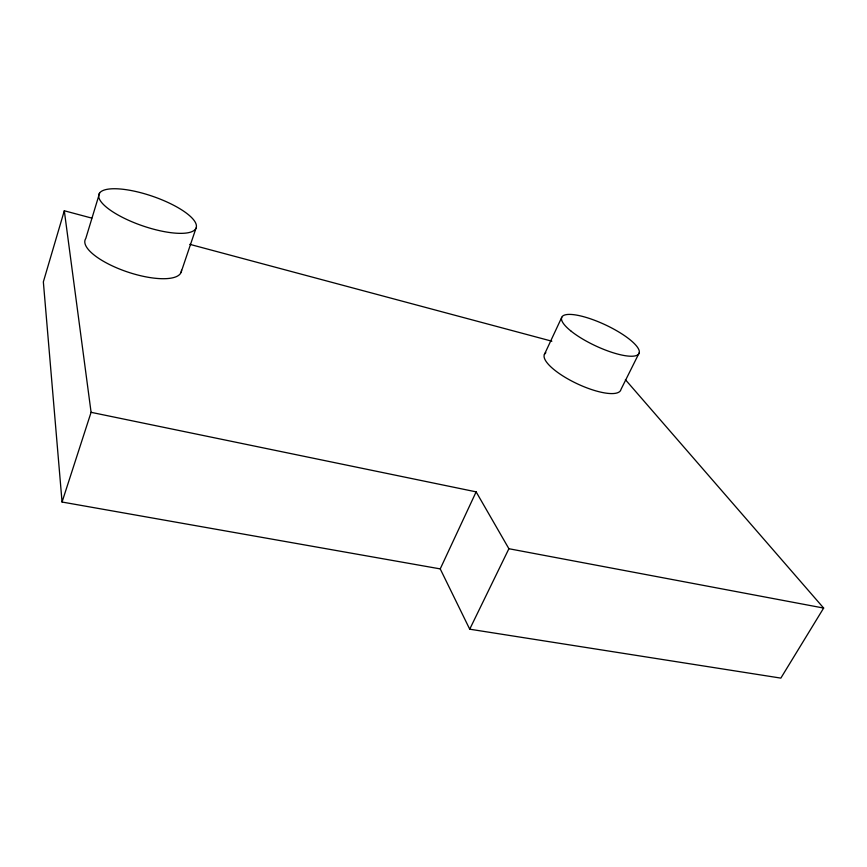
<?xml version="1.0" encoding="UTF-8"?>
<svg xmlns="http://www.w3.org/2000/svg" width="867" height="867" viewBox="0 0 867 867"><rect width="100%" height="100%" fill="white"/><g stroke="black" fill="none" stroke-linecap="round" stroke-linejoin="round"><path stroke-width="1.3" d="M91.761 218.105L64.31 210.768L43.35 281.894L62.056 502.026L440.23 568.893L469.719 629.193L780.842 678.113L823.65 608.06L625.378 379.648M99.597 193.07L85.779 238.501A50.665 16.95 18.5 0 0 128.121 272.173A50.665 16.95 18.5 0 0 181.496 270.244M62.056 502.026L91.089 412.324L64.31 210.768M181.051 272.411L196.04 228.086A51.402 15.584 19 0 0 128.565 190.068A51.402 15.584 19 0 0 118.053 215.005A51.402 15.584 19 0 0 196.04 228.086M440.23 568.893L476.135 491.86L91.089 412.324M544.411 354.44L561.751 317.344M469.719 629.193L508.896 548.724L476.135 491.86M639.326 352.631L620.967 389.456A42.136 12.658 25.2 0 1 575.352 382.878A42.136 12.658 25.2 0 1 545.852 352.706M508.896 548.724L823.65 608.06M189.786 244.331L551.856 341.197M571.299 331.324A42.656 11.585 25.1 0 0 637.397 355.08A42.656 11.585 25.1 0 0 592.605 319.555A42.656 11.585 25.1 0 0 571.299 331.324"/></g></svg>
